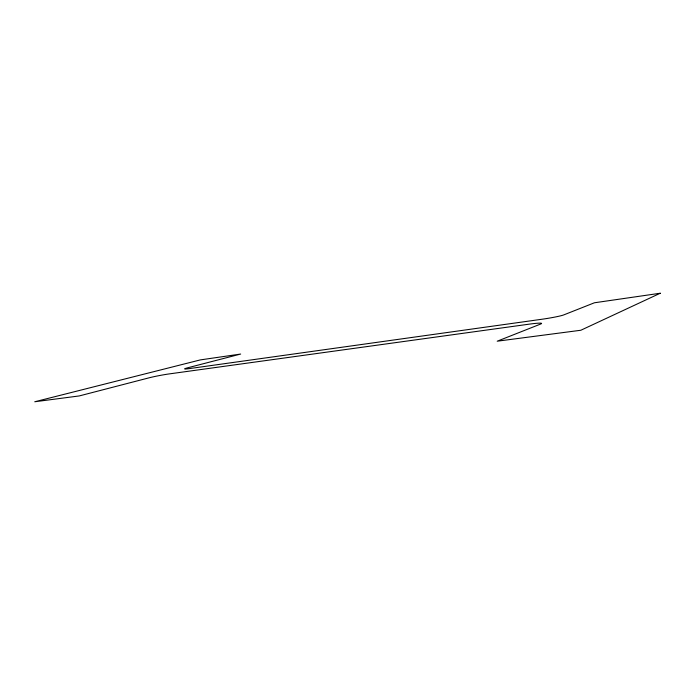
<?xml version="1.0" encoding="UTF-8"?>
<svg xmlns="http://www.w3.org/2000/svg" width="695" height="695" viewBox="0 0 695 695"><rect width="100%" height="100%" fill="white"/><g stroke="black" fill="none" stroke-linecap="round" stroke-linejoin="round"><path stroke-width="1.04" d="M660.25 293.238L580.829 330.255L497.212 341.202L540.632 324.044A18.574 1.381 -9.4 0 0 529.095 324.174L169.111 373.927A14.725 0.869 -10.8 0 0 148.912 377.863L79.247 395.933L34.75 401.762L200.368 359.897L240.661 354.05L187.728 367.785A13.857 0.791 -10.7 0 0 189.648 368.559L541.952 319.248A17.444 1.199 -9.3 0 0 563.845 314.87L594.433 302.777L660.25 293.238"/></g></svg>
